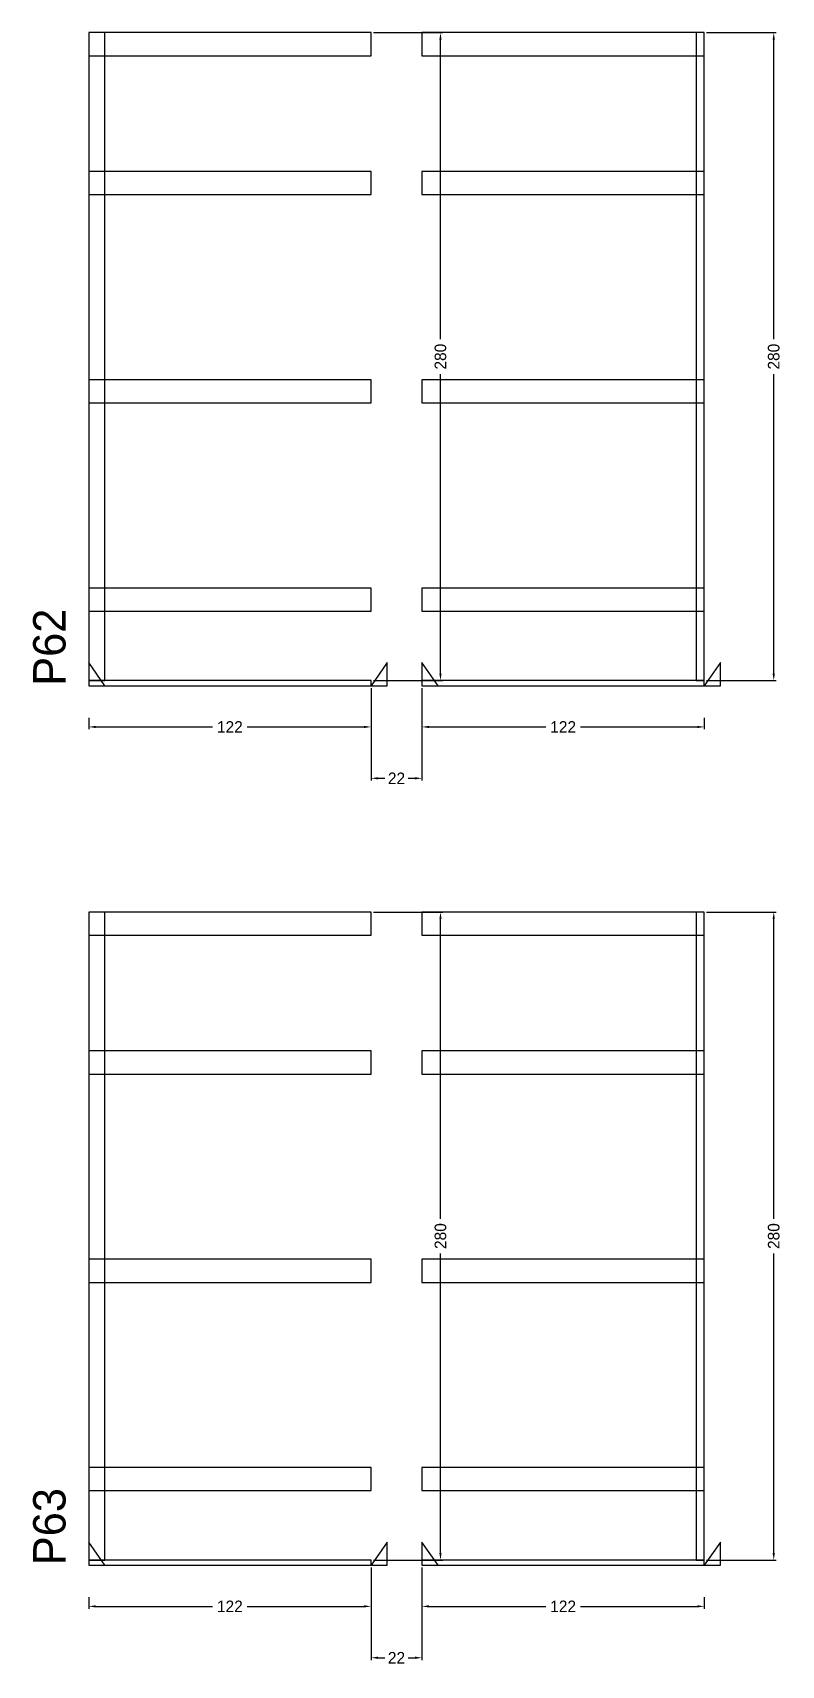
# Model space of a CAD drawing. Header units: centimetres. Extents: x -10500 to 4299, y -11026 to 295.
# Drawn here: x 3976 to 4299, y -9543 to -8838 of the extents above; entities that cross this region are included whole.
import ezdxf

# ---------------------------------------------------------------- set-up
doc = ezdxf.new("R2010")
doc.units = ezdxf.units.CM
for name, color, linetype in [('COTA', 241, 'Continuous'), ('NOMENCLATURA', 7, 'Continuous'), ('SARR_2.2x10', 60, 'Continuous'), ('SARR_2.2x7', 40, 'Continuous')]:
    doc.layers.add(name, color=color, linetype=linetype)
doc.dimstyles.new('PAINEL-NOVA', dxfattribs={"dimtxt": 5, "dimasz": 3, "dimexe": 1, "dimexo": 1, "dimgap": 1, "dimtad": 1, "dimcen": 2.5, "dimazin": 3, "dimtfac": 1, "dimtmove": 0, "dimatfit": 3})

# ---------------------------------------------------------------- blocks, each defined once
blk = doc.blocks.new('_CLOSEDFILLED')
at = {"color": 0, "linetype": 'BYBLOCK'}
blk.add_solid([(-1, 0.16), (0, 0), (-1, -0.16)], dxfattribs=at)
blk = doc.blocks.new('*D829')
for p, q in [((4000, -9133.8), (4000, -9138.8)), ((4122, -9133.8), (4122, -9138.8)), ((4003, -9137.8), (4053.5, -9137.8)), ((4068.5, -9137.8), (4119, -9137.8))]:
    blk.add_line(p, q)
at = {"layer": 'Defpoints'}
for p in [(4000, -9132.8), (4122, -9132.8), (4000, -9137.8)]:
    blk.add_point(p, dxfattribs=at)
at = {"layer": 'SARR_2.2x10', "xscale": 3, "yscale": 3, "rotation": 180}
blk.add_blockref('_CLOSEDFILLED', (4000, -9137.8), dxfattribs=at)
at = {"layer": 'SARR_2.2x10', "xscale": 3, "yscale": 3}
blk.add_blockref('_CLOSEDFILLED', (4122, -9137.8), dxfattribs=at)
at = {"layer": 'SARR_2.2x10', "insert": (4061, -9137.8), "char_height": 5, "attachment_point": 5}
blk.add_mtext('122', dxfattribs=at)
blk = doc.blocks.new('*D830')
for p, q in [((4123, -8837.8), (4153, -8837.8)), ((4152, -8970.3), (4152, -8840.8)), ((4152, -9114.8), (4152, -8985.3)), ((4123, -9117.8), (4153, -9117.8))]:
    blk.add_line(p, q)
at = {"layer": 'Defpoints'}
for p in [(4122, -8837.8), (4122, -9117.8), (4152, -9117.8)]:
    blk.add_point(p, dxfattribs=at)
at = {"layer": 'SARR_2.2x10', "xscale": 3, "yscale": 3}
for p, rotation in [((4152, -8837.8), 90), ((4152, -9117.8), 270)]:
    blk.add_blockref('_CLOSEDFILLED', p, dxfattribs=dict(at, rotation=rotation))
at = {"layer": 'SARR_2.2x10', "insert": (4152, -8977.8), "char_height": 5, "attachment_point": 5, "rotation": 90}
blk.add_mtext('280', dxfattribs=at)
blk = doc.blocks.new('GRA-E')
at = {"layer": 'SARR_2.2x7'}
blk.add_lwpolyline([(0, 0), (7, 0), (0, 10)], close=True, dxfattribs=at)
blk = doc.blocks.new('GRA-D')
at = {"layer": 'SARR_2.2x7'}
blk.add_lwpolyline([(0, 0), (7, 0), (7, 10)], close=True, dxfattribs=at)
blk = doc.blocks.new('*D831')
for p, q in [((4144, -9133.8), (4144, -9138.8)), ((4266, -9133.8), (4266, -9138.8)), ((4147, -9137.8), (4197.5, -9137.8)), ((4212.5, -9137.8), (4263, -9137.8))]:
    blk.add_line(p, q)
at = {"layer": 'Defpoints'}
for p in [(4144, -9132.8), (4266, -9132.8), (4144, -9137.8)]:
    blk.add_point(p, dxfattribs=at)
at = {"layer": 'SARR_2.2x10', "xscale": 3, "yscale": 3, "rotation": 180}
blk.add_blockref('_CLOSEDFILLED', (4144, -9137.8), dxfattribs=at)
at = {"layer": 'SARR_2.2x10', "xscale": 3, "yscale": 3}
blk.add_blockref('_CLOSEDFILLED', (4266, -9137.8), dxfattribs=at)
at = {"layer": 'SARR_2.2x10', "insert": (4205, -9137.8), "char_height": 5, "attachment_point": 5}
blk.add_mtext('122', dxfattribs=at)
blk = doc.blocks.new('*D832')
for p, q in [((4267, -8837.8), (4297, -8837.8)), ((4296, -8970.3), (4296, -8840.8)), ((4296, -9114.8), (4296, -8985.3)), ((4267, -9117.8), (4297, -9117.8))]:
    blk.add_line(p, q)
at = {"layer": 'Defpoints'}
for p in [(4266, -8837.8), (4266, -9117.8), (4296, -9117.8)]:
    blk.add_point(p, dxfattribs=at)
at = {"layer": 'SARR_2.2x10', "xscale": 3, "yscale": 3}
for p, rotation in [((4296, -8837.8), 90), ((4296, -9117.8), 270)]:
    blk.add_blockref('_CLOSEDFILLED', p, dxfattribs=dict(at, rotation=rotation))
at = {"layer": 'SARR_2.2x10', "insert": (4296, -8977.8), "char_height": 5, "attachment_point": 5, "rotation": 90}
blk.add_mtext('280', dxfattribs=at)
blk = doc.blocks.new('*D833')
for p, q in [((4267, -8837.8), (4297, -8837.8)), ((4296, -8970.3), (4296, -8840.8)), ((4296, -9114.8), (4296, -8985.3)), ((4267, -9117.8), (4297, -9117.8))]:
    blk.add_line(p, q)
at = {"layer": 'Defpoints'}
for p in [(4266, -8837.8), (4266, -9117.8), (4296, -9117.8)]:
    blk.add_point(p, dxfattribs=at)
at = {"layer": 'SARR_2.2x10', "xscale": 3, "yscale": 3}
for p, rotation in [((4296, -8837.8), 90), ((4296, -9117.8), 270)]:
    blk.add_blockref('_CLOSEDFILLED', p, dxfattribs=dict(at, rotation=rotation))
at = {"layer": 'SARR_2.2x10', "insert": (4296, -8977.8), "char_height": 5, "attachment_point": 5, "rotation": 90}
blk.add_mtext('280', dxfattribs=at)
blk = doc.blocks.new('*D834')
for p, q in [((4267, -8837.8), (4297, -8837.8)), ((4296, -8970.3), (4296, -8840.8)), ((4296, -9114.8), (4296, -8985.3)), ((4267, -9117.8), (4297, -9117.8))]:
    blk.add_line(p, q)
at = {"layer": 'Defpoints'}
for p in [(4266, -8837.8), (4266, -9117.8), (4296, -9117.8)]:
    blk.add_point(p, dxfattribs=at)
at = {"layer": 'SARR_2.2x10', "xscale": 3, "yscale": 3}
for p, rotation in [((4296, -8837.8), 90), ((4296, -9117.8), 270)]:
    blk.add_blockref('_CLOSEDFILLED', p, dxfattribs=dict(at, rotation=rotation))
at = {"layer": 'SARR_2.2x10', "insert": (4296, -8977.8), "char_height": 5, "attachment_point": 5, "rotation": 90}
blk.add_mtext('280', dxfattribs=at)
blk = doc.blocks.new('*D835')
for p, q in [((4267, -8837.8), (4297, -8837.8)), ((4296, -8970.3), (4296, -8840.8)), ((4296, -9114.8), (4296, -8985.3)), ((4267, -9117.8), (4297, -9117.8))]:
    blk.add_line(p, q)
at = {"layer": 'Defpoints'}
for p in [(4266, -8837.8), (4266, -9117.8), (4296, -9117.8)]:
    blk.add_point(p, dxfattribs=at)
at = {"layer": 'SARR_2.2x10', "xscale": 3, "yscale": 3}
for p, rotation in [((4296, -8837.8), 90), ((4296, -9117.8), 270)]:
    blk.add_blockref('_CLOSEDFILLED', p, dxfattribs=dict(at, rotation=rotation))
at = {"layer": 'SARR_2.2x10', "insert": (4296, -8977.8), "char_height": 5, "attachment_point": 5, "rotation": 90}
blk.add_mtext('280', dxfattribs=at)
blk = doc.blocks.new('*D836')
for p, q in [((4267, -8837.8), (4297, -8837.8)), ((4296, -8970.3), (4296, -8840.8)), ((4296, -9114.8), (4296, -8985.3)), ((4267, -9117.8), (4297, -9117.8))]:
    blk.add_line(p, q)
at = {"layer": 'Defpoints'}
for p in [(4266, -8837.8), (4266, -9117.8), (4296, -9117.8)]:
    blk.add_point(p, dxfattribs=at)
at = {"layer": 'SARR_2.2x10', "xscale": 3, "yscale": 3}
for p, rotation in [((4296, -8837.8), 90), ((4296, -9117.8), 270)]:
    blk.add_blockref('_CLOSEDFILLED', p, dxfattribs=dict(at, rotation=rotation))
at = {"layer": 'SARR_2.2x10', "insert": (4296, -8977.8), "char_height": 5, "attachment_point": 5, "rotation": 90}
blk.add_mtext('280', dxfattribs=at)
blk = doc.blocks.new('*D837')
for p, q in [((4267, -8837.8), (4297, -8837.8)), ((4296, -8970.3), (4296, -8840.8)), ((4296, -9114.8), (4296, -8985.3)), ((4267, -9117.8), (4297, -9117.8))]:
    blk.add_line(p, q)
at = {"layer": 'Defpoints'}
for p in [(4266, -8837.8), (4266, -9117.8), (4296, -9117.8)]:
    blk.add_point(p, dxfattribs=at)
at = {"layer": 'SARR_2.2x10', "xscale": 3, "yscale": 3}
for p, rotation in [((4296, -8837.8), 90), ((4296, -9117.8), 270)]:
    blk.add_blockref('_CLOSEDFILLED', p, dxfattribs=dict(at, rotation=rotation))
at = {"layer": 'SARR_2.2x10', "insert": (4296, -8977.8), "char_height": 5, "attachment_point": 5, "rotation": 90}
blk.add_mtext('280', dxfattribs=at)
blk = doc.blocks.new('*D838')
for p, q in [((4267, -8837.8), (4297, -8837.8)), ((4296, -8970.3), (4296, -8840.8)), ((4296, -9114.8), (4296, -8985.3)), ((4267, -9117.8), (4297, -9117.8))]:
    blk.add_line(p, q)
at = {"layer": 'Defpoints'}
for p in [(4266, -8837.8), (4266, -9117.8), (4296, -9117.8)]:
    blk.add_point(p, dxfattribs=at)
at = {"layer": 'SARR_2.2x10', "xscale": 3, "yscale": 3}
for p, rotation in [((4296, -8837.8), 90), ((4296, -9117.8), 270)]:
    blk.add_blockref('_CLOSEDFILLED', p, dxfattribs=dict(at, rotation=rotation))
at = {"layer": 'SARR_2.2x10', "insert": (4296, -8977.8), "char_height": 5, "attachment_point": 5, "rotation": 90}
blk.add_mtext('280', dxfattribs=at)
blk = doc.blocks.new('*D839')
for p, q in [((4267, -8837.8), (4297, -8837.8)), ((4296, -8970.3), (4296, -8840.8)), ((4296, -9114.8), (4296, -8985.3)), ((4267, -9117.8), (4297, -9117.8))]:
    blk.add_line(p, q)
at = {"layer": 'Defpoints'}
for p in [(4266, -8837.8), (4266, -9117.8), (4296, -9117.8)]:
    blk.add_point(p, dxfattribs=at)
at = {"layer": 'SARR_2.2x10', "xscale": 3, "yscale": 3}
for p, rotation in [((4296, -8837.8), 90), ((4296, -9117.8), 270)]:
    blk.add_blockref('_CLOSEDFILLED', p, dxfattribs=dict(at, rotation=rotation))
at = {"layer": 'SARR_2.2x10', "insert": (4296, -8977.8), "char_height": 5, "attachment_point": 5, "rotation": 90}
blk.add_mtext('280', dxfattribs=at)
blk = doc.blocks.new('*D840')
for p, q in [((4267, -8837.8), (4297, -8837.8)), ((4296, -8970.3), (4296, -8840.8)), ((4296, -9114.8), (4296, -8985.3)), ((4267, -9117.8), (4297, -9117.8))]:
    blk.add_line(p, q)
at = {"layer": 'Defpoints'}
for p in [(4266, -8837.8), (4266, -9117.8), (4296, -9117.8)]:
    blk.add_point(p, dxfattribs=at)
at = {"layer": 'SARR_2.2x10', "xscale": 3, "yscale": 3}
for p, rotation in [((4296, -8837.8), 90), ((4296, -9117.8), 270)]:
    blk.add_blockref('_CLOSEDFILLED', p, dxfattribs=dict(at, rotation=rotation))
at = {"layer": 'SARR_2.2x10', "insert": (4296, -8977.8), "char_height": 5, "attachment_point": 5, "rotation": 90}
blk.add_mtext('280', dxfattribs=at)
blk = doc.blocks.new('*D841')
for p, q in [((4267, -8837.8), (4297, -8837.8)), ((4296, -8970.3), (4296, -8840.8)), ((4296, -9114.8), (4296, -8985.3)), ((4267, -9117.8), (4297, -9117.8))]:
    blk.add_line(p, q)
at = {"layer": 'Defpoints'}
for p in [(4266, -8837.8), (4266, -9117.8), (4296, -9117.8)]:
    blk.add_point(p, dxfattribs=at)
at = {"layer": 'SARR_2.2x10', "xscale": 3, "yscale": 3}
for p, rotation in [((4296, -8837.8), 90), ((4296, -9117.8), 270)]:
    blk.add_blockref('_CLOSEDFILLED', p, dxfattribs=dict(at, rotation=rotation))
at = {"layer": 'SARR_2.2x10', "insert": (4296, -8977.8), "char_height": 5, "attachment_point": 5, "rotation": 90}
blk.add_mtext('280', dxfattribs=at)
blk = doc.blocks.new('*D842')
for p, q in [((4122, -9121), (4122, -9161)), ((4144, -9121), (4144, -9161)), ((4125, -9160), (4128, -9160)), ((4138, -9160), (4141, -9160))]:
    blk.add_line(p, q)
at = {"layer": 'Defpoints'}
for p in [(4122, -9120), (4144, -9120), (4122, -9160)]:
    blk.add_point(p, dxfattribs=at)
at = {"layer": 'COTA', "xscale": 3, "yscale": 3, "rotation": 180}
blk.add_blockref('_CLOSEDFILLED', (4122, -9160), dxfattribs=at)
at = {"layer": 'COTA', "xscale": 3, "yscale": 3}
blk.add_blockref('_CLOSEDFILLED', (4144, -9160), dxfattribs=at)
at = {"layer": 'COTA', "insert": (4133, -9160), "char_height": 5, "attachment_point": 5}
blk.add_mtext('22', dxfattribs=at)
blk = doc.blocks.new('*D863')
for p, q in [((4000, -9513.8), (4000, -9518.8)), ((4122, -9513.8), (4122, -9518.8)), ((4003, -9517.8), (4053.5, -9517.8)), ((4068.5, -9517.8), (4119, -9517.8))]:
    blk.add_line(p, q)
at = {"layer": 'Defpoints'}
for p in [(4000, -9512.8), (4122, -9512.8), (4000, -9517.8)]:
    blk.add_point(p, dxfattribs=at)
at = {"layer": 'SARR_2.2x10', "xscale": 3, "yscale": 3, "rotation": 180}
blk.add_blockref('_CLOSEDFILLED', (4000, -9517.8), dxfattribs=at)
at = {"layer": 'SARR_2.2x10', "xscale": 3, "yscale": 3}
blk.add_blockref('_CLOSEDFILLED', (4122, -9517.8), dxfattribs=at)
at = {"layer": 'SARR_2.2x10', "insert": (4061, -9517.8), "char_height": 5, "attachment_point": 5}
blk.add_mtext('122', dxfattribs=at)
blk = doc.blocks.new('*D864')
for p, q in [((4123, -9217.8), (4153, -9217.8)), ((4152, -9350.3), (4152, -9220.8)), ((4152, -9494.8), (4152, -9365.3)), ((4123, -9497.8), (4153, -9497.8))]:
    blk.add_line(p, q)
at = {"layer": 'Defpoints'}
for p in [(4122, -9217.8), (4122, -9497.8), (4152, -9497.8)]:
    blk.add_point(p, dxfattribs=at)
at = {"layer": 'SARR_2.2x10', "xscale": 3, "yscale": 3}
for p, rotation in [((4152, -9217.8), 90), ((4152, -9497.8), 270)]:
    blk.add_blockref('_CLOSEDFILLED', p, dxfattribs=dict(at, rotation=rotation))
at = {"layer": 'SARR_2.2x10', "insert": (4152, -9357.8), "char_height": 5, "attachment_point": 5, "rotation": 90}
blk.add_mtext('280', dxfattribs=at)
blk = doc.blocks.new('*D865')
for p, q in [((4144, -9513.8), (4144, -9518.8)), ((4266, -9513.8), (4266, -9518.8)), ((4147, -9517.8), (4197.5, -9517.8)), ((4212.5, -9517.8), (4263, -9517.8))]:
    blk.add_line(p, q)
at = {"layer": 'Defpoints'}
for p in [(4144, -9512.8), (4266, -9512.8), (4144, -9517.8)]:
    blk.add_point(p, dxfattribs=at)
at = {"layer": 'SARR_2.2x10', "xscale": 3, "yscale": 3, "rotation": 180}
blk.add_blockref('_CLOSEDFILLED', (4144, -9517.8), dxfattribs=at)
at = {"layer": 'SARR_2.2x10', "xscale": 3, "yscale": 3}
blk.add_blockref('_CLOSEDFILLED', (4266, -9517.8), dxfattribs=at)
at = {"layer": 'SARR_2.2x10', "insert": (4205, -9517.8), "char_height": 5, "attachment_point": 5}
blk.add_mtext('122', dxfattribs=at)
blk = doc.blocks.new('*D866')
for p, q in [((4267, -9217.8), (4297, -9217.8)), ((4296, -9350.3), (4296, -9220.8)), ((4296, -9494.8), (4296, -9365.3)), ((4267, -9497.8), (4297, -9497.8))]:
    blk.add_line(p, q)
at = {"layer": 'Defpoints'}
for p in [(4266, -9217.8), (4266, -9497.8), (4296, -9497.8)]:
    blk.add_point(p, dxfattribs=at)
at = {"layer": 'SARR_2.2x10', "xscale": 3, "yscale": 3}
for p, rotation in [((4296, -9217.8), 90), ((4296, -9497.8), 270)]:
    blk.add_blockref('_CLOSEDFILLED', p, dxfattribs=dict(at, rotation=rotation))
at = {"layer": 'SARR_2.2x10', "insert": (4296, -9357.8), "char_height": 5, "attachment_point": 5, "rotation": 90}
blk.add_mtext('280', dxfattribs=at)
blk = doc.blocks.new('*D867')
for p, q in [((4267, -9217.8), (4297, -9217.8)), ((4296, -9350.3), (4296, -9220.8)), ((4296, -9494.8), (4296, -9365.3)), ((4267, -9497.8), (4297, -9497.8))]:
    blk.add_line(p, q)
at = {"layer": 'Defpoints'}
for p in [(4266, -9217.8), (4266, -9497.8), (4296, -9497.8)]:
    blk.add_point(p, dxfattribs=at)
at = {"layer": 'SARR_2.2x10', "xscale": 3, "yscale": 3}
for p, rotation in [((4296, -9217.8), 90), ((4296, -9497.8), 270)]:
    blk.add_blockref('_CLOSEDFILLED', p, dxfattribs=dict(at, rotation=rotation))
at = {"layer": 'SARR_2.2x10', "insert": (4296, -9357.8), "char_height": 5, "attachment_point": 5, "rotation": 90}
blk.add_mtext('280', dxfattribs=at)
blk = doc.blocks.new('*D868')
for p, q in [((4267, -9217.8), (4297, -9217.8)), ((4296, -9350.3), (4296, -9220.8)), ((4296, -9494.8), (4296, -9365.3)), ((4267, -9497.8), (4297, -9497.8))]:
    blk.add_line(p, q)
at = {"layer": 'Defpoints'}
for p in [(4266, -9217.8), (4266, -9497.8), (4296, -9497.8)]:
    blk.add_point(p, dxfattribs=at)
at = {"layer": 'SARR_2.2x10', "xscale": 3, "yscale": 3}
for p, rotation in [((4296, -9217.8), 90), ((4296, -9497.8), 270)]:
    blk.add_blockref('_CLOSEDFILLED', p, dxfattribs=dict(at, rotation=rotation))
at = {"layer": 'SARR_2.2x10', "insert": (4296, -9357.8), "char_height": 5, "attachment_point": 5, "rotation": 90}
blk.add_mtext('280', dxfattribs=at)
blk = doc.blocks.new('*D869')
for p, q in [((4267, -9217.8), (4297, -9217.8)), ((4296, -9350.3), (4296, -9220.8)), ((4296, -9494.8), (4296, -9365.3)), ((4267, -9497.8), (4297, -9497.8))]:
    blk.add_line(p, q)
at = {"layer": 'Defpoints'}
for p in [(4266, -9217.8), (4266, -9497.8), (4296, -9497.8)]:
    blk.add_point(p, dxfattribs=at)
at = {"layer": 'SARR_2.2x10', "xscale": 3, "yscale": 3}
for p, rotation in [((4296, -9217.8), 90), ((4296, -9497.8), 270)]:
    blk.add_blockref('_CLOSEDFILLED', p, dxfattribs=dict(at, rotation=rotation))
at = {"layer": 'SARR_2.2x10', "insert": (4296, -9357.8), "char_height": 5, "attachment_point": 5, "rotation": 90}
blk.add_mtext('280', dxfattribs=at)
blk = doc.blocks.new('*D870')
for p, q in [((4267, -9217.8), (4297, -9217.8)), ((4296, -9350.3), (4296, -9220.8)), ((4296, -9494.8), (4296, -9365.3)), ((4267, -9497.8), (4297, -9497.8))]:
    blk.add_line(p, q)
at = {"layer": 'Defpoints'}
for p in [(4266, -9217.8), (4266, -9497.8), (4296, -9497.8)]:
    blk.add_point(p, dxfattribs=at)
at = {"layer": 'SARR_2.2x10', "xscale": 3, "yscale": 3}
for p, rotation in [((4296, -9217.8), 90), ((4296, -9497.8), 270)]:
    blk.add_blockref('_CLOSEDFILLED', p, dxfattribs=dict(at, rotation=rotation))
at = {"layer": 'SARR_2.2x10', "insert": (4296, -9357.8), "char_height": 5, "attachment_point": 5, "rotation": 90}
blk.add_mtext('280', dxfattribs=at)
blk = doc.blocks.new('*D871')
for p, q in [((4267, -9217.8), (4297, -9217.8)), ((4296, -9350.3), (4296, -9220.8)), ((4296, -9494.8), (4296, -9365.3)), ((4267, -9497.8), (4297, -9497.8))]:
    blk.add_line(p, q)
at = {"layer": 'Defpoints'}
for p in [(4266, -9217.8), (4266, -9497.8), (4296, -9497.8)]:
    blk.add_point(p, dxfattribs=at)
at = {"layer": 'SARR_2.2x10', "xscale": 3, "yscale": 3}
for p, rotation in [((4296, -9217.8), 90), ((4296, -9497.8), 270)]:
    blk.add_blockref('_CLOSEDFILLED', p, dxfattribs=dict(at, rotation=rotation))
at = {"layer": 'SARR_2.2x10', "insert": (4296, -9357.8), "char_height": 5, "attachment_point": 5, "rotation": 90}
blk.add_mtext('280', dxfattribs=at)
blk = doc.blocks.new('*D872')
for p, q in [((4267, -9217.8), (4297, -9217.8)), ((4296, -9350.3), (4296, -9220.8)), ((4296, -9494.8), (4296, -9365.3)), ((4267, -9497.8), (4297, -9497.8))]:
    blk.add_line(p, q)
at = {"layer": 'Defpoints'}
for p in [(4266, -9217.8), (4266, -9497.8), (4296, -9497.8)]:
    blk.add_point(p, dxfattribs=at)
at = {"layer": 'SARR_2.2x10', "xscale": 3, "yscale": 3}
for p, rotation in [((4296, -9217.8), 90), ((4296, -9497.8), 270)]:
    blk.add_blockref('_CLOSEDFILLED', p, dxfattribs=dict(at, rotation=rotation))
at = {"layer": 'SARR_2.2x10', "insert": (4296, -9357.8), "char_height": 5, "attachment_point": 5, "rotation": 90}
blk.add_mtext('280', dxfattribs=at)
blk = doc.blocks.new('*D873')
for p, q in [((4267, -9217.8), (4297, -9217.8)), ((4296, -9350.3), (4296, -9220.8)), ((4296, -9494.8), (4296, -9365.3)), ((4267, -9497.8), (4297, -9497.8))]:
    blk.add_line(p, q)
at = {"layer": 'Defpoints'}
for p in [(4266, -9217.8), (4266, -9497.8), (4296, -9497.8)]:
    blk.add_point(p, dxfattribs=at)
at = {"layer": 'SARR_2.2x10', "xscale": 3, "yscale": 3}
for p, rotation in [((4296, -9217.8), 90), ((4296, -9497.8), 270)]:
    blk.add_blockref('_CLOSEDFILLED', p, dxfattribs=dict(at, rotation=rotation))
at = {"layer": 'SARR_2.2x10', "insert": (4296, -9357.8), "char_height": 5, "attachment_point": 5, "rotation": 90}
blk.add_mtext('280', dxfattribs=at)
blk = doc.blocks.new('*D874')
for p, q in [((4267, -9217.8), (4297, -9217.8)), ((4296, -9350.3), (4296, -9220.8)), ((4296, -9494.8), (4296, -9365.3)), ((4267, -9497.8), (4297, -9497.8))]:
    blk.add_line(p, q)
at = {"layer": 'Defpoints'}
for p in [(4266, -9217.8), (4266, -9497.8), (4296, -9497.8)]:
    blk.add_point(p, dxfattribs=at)
at = {"layer": 'SARR_2.2x10', "xscale": 3, "yscale": 3}
for p, rotation in [((4296, -9217.8), 90), ((4296, -9497.8), 270)]:
    blk.add_blockref('_CLOSEDFILLED', p, dxfattribs=dict(at, rotation=rotation))
at = {"layer": 'SARR_2.2x10', "insert": (4296, -9357.8), "char_height": 5, "attachment_point": 5, "rotation": 90}
blk.add_mtext('280', dxfattribs=at)
blk = doc.blocks.new('*D875')
for p, q in [((4267, -9217.8), (4297, -9217.8)), ((4296, -9350.3), (4296, -9220.8)), ((4296, -9494.8), (4296, -9365.3)), ((4267, -9497.8), (4297, -9497.8))]:
    blk.add_line(p, q)
at = {"layer": 'Defpoints'}
for p in [(4266, -9217.8), (4266, -9497.8), (4296, -9497.8)]:
    blk.add_point(p, dxfattribs=at)
at = {"layer": 'SARR_2.2x10', "xscale": 3, "yscale": 3}
for p, rotation in [((4296, -9217.8), 90), ((4296, -9497.8), 270)]:
    blk.add_blockref('_CLOSEDFILLED', p, dxfattribs=dict(at, rotation=rotation))
at = {"layer": 'SARR_2.2x10', "insert": (4296, -9357.8), "char_height": 5, "attachment_point": 5, "rotation": 90}
blk.add_mtext('280', dxfattribs=at)
blk = doc.blocks.new('*D876')
for p, q in [((4122, -9501), (4122, -9541)), ((4144, -9501), (4144, -9541)), ((4125, -9540), (4128, -9540)), ((4138, -9540), (4141, -9540))]:
    blk.add_line(p, q)
at = {"layer": 'Defpoints'}
for p in [(4122, -9500), (4144, -9500), (4122, -9540)]:
    blk.add_point(p, dxfattribs=at)
at = {"layer": 'COTA', "xscale": 3, "yscale": 3, "rotation": 180}
blk.add_blockref('_CLOSEDFILLED', (4122, -9540), dxfattribs=at)
at = {"layer": 'COTA', "xscale": 3, "yscale": 3}
blk.add_blockref('_CLOSEDFILLED', (4144, -9540), dxfattribs=at)
at = {"layer": 'COTA', "insert": (4133, -9540), "char_height": 5, "attachment_point": 5}
blk.add_mtext('22', dxfattribs=at)

msp = doc.modelspace()

# ---------------------------------------------------------------- linework, layer by layer
at = {"layer": 'SARR_2.2x10'}
for p, q in [((4122, -8837.8), (4000, -8837.8)), ((4000, -8837.8), (4000, -8847.8)), ((4122, -8847.8), (4122, -8837.8)), ((4266, -8837.8), (4144, -8837.8)), ((4144, -8837.8), (4144, -8847.8)), ((4266, -8847.8), (4266, -8837.8)), ((4000, -8847.8), (4122, -8847.8)), ((4144, -8847.8), (4266, -8847.8)), ((4122, -8897.8), (4000, -8897.8)), ((4000, -8897.8), (4000, -8907.8)), ((4122, -8907.8), (4122, -8897.8)), ((4266, -8897.8), (4144, -8897.8)), ((4144, -8897.8), (4144, -8907.8)), ((4266, -8907.8), (4266, -8897.8)), ((4000, -8907.8), (4122, -8907.8)), ((4144, -8907.8), (4266, -8907.8)), ((4122, -8987.8), (4000, -8987.8)), ((4000, -8987.8), (4000, -8997.8)), ((4122, -8997.8), (4122, -8987.8)), ((4266, -8987.8), (4144, -8987.8)), ((4144, -8987.8), (4144, -8997.8)), ((4266, -8997.8), (4266, -8987.8)), ((4000, -8997.8), (4122, -8997.8)), ((4144, -8997.8), (4266, -8997.8)), ((4122, -9077.8), (4000, -9077.8)), ((4000, -9077.8), (4000, -9087.8)), ((4122, -9087.8), (4122, -9077.8)), ((4266, -9077.8), (4144, -9077.8)), ((4144, -9077.8), (4144, -9087.8)), ((4266, -9087.8), (4266, -9077.8)), ((4000, -9087.8), (4122, -9087.8)), ((4144, -9087.8), (4266, -9087.8)), ((4122, -9217.8), (4000, -9217.8)), ((4000, -9217.8), (4000, -9227.8)), ((4122, -9227.8), (4122, -9217.8)), ((4266, -9217.8), (4144, -9217.8)), ((4144, -9217.8), (4144, -9227.8)), ((4266, -9227.8), (4266, -9217.8)), ((4000, -9227.8), (4122, -9227.8)), ((4144, -9227.8), (4266, -9227.8)), ((4122, -9277.8), (4000, -9277.8)), ((4000, -9277.8), (4000, -9287.8)), ((4122, -9287.8), (4122, -9277.8)), ((4266, -9277.8), (4144, -9277.8)), ((4144, -9277.8), (4144, -9287.8)), ((4266, -9287.8), (4266, -9277.8)), ((4000, -9287.8), (4122, -9287.8)), ((4144, -9287.8), (4266, -9287.8)), ((4122, -9367.8), (4000, -9367.8)), ((4000, -9367.8), (4000, -9377.8)), ((4122, -9377.8), (4122, -9367.8)), ((4266, -9367.8), (4144, -9367.8)), ((4144, -9367.8), (4144, -9377.8)), ((4266, -9377.8), (4266, -9367.8)), ((4000, -9377.8), (4122, -9377.8)), ((4144, -9377.8), (4266, -9377.8)), ((4122, -9457.8), (4000, -9457.8)), ((4000, -9457.8), (4000, -9467.8)), ((4122, -9467.8), (4122, -9457.8)), ((4266, -9457.8), (4144, -9457.8)), ((4144, -9457.8), (4144, -9467.8)), ((4266, -9467.8), (4266, -9457.8)), ((4000, -9467.8), (4122, -9467.8)), ((4144, -9467.8), (4266, -9467.8))]:
    msp.add_line(p, q, dxfattribs=at)
at = {"layer": 'SARR_2.2x7'}
for p, q in [((4007, -8837.8), (4000, -8837.8)), ((4000, -8837.8), (4000, -9117.8)), ((4007, -9117.8), (4007, -8837.8)), ((4266, -8837.8), (4262.5, -8837.8)), ((4262.5, -8837.8), (4262.5, -9117.8)), ((4266, -9117.8), (4266, -8837.8)), ((4122, -9117.8), (4000, -9117.8)), ((4000, -9117.8), (4000, -9120)), ((4000, -9117.8), (4007, -9117.8)), ((4000, -9120), (4122, -9120)), ((4122, -9120), (4122, -9117.8)), ((4266, -9117.8), (4144, -9117.8)), ((4144, -9117.8), (4144, -9120)), ((4144, -9120), (4266, -9120)), ((4262.5, -9117.8), (4266, -9117.8)), ((4266, -9120), (4266, -9117.8)), ((4007, -9217.8), (4000, -9217.8)), ((4000, -9217.8), (4000, -9497.8)), ((4007, -9497.8), (4007, -9217.8)), ((4266, -9217.8), (4262.5, -9217.8)), ((4262.5, -9217.8), (4262.5, -9497.8)), ((4266, -9497.8), (4266, -9217.8)), ((4122, -9497.8), (4000, -9497.8)), ((4000, -9497.8), (4000, -9500)), ((4000, -9497.8), (4007, -9497.8)), ((4000, -9500), (4122, -9500)), ((4122, -9500), (4122, -9497.8)), ((4266, -9497.8), (4144, -9497.8)), ((4144, -9497.8), (4144, -9500)), ((4144, -9500), (4266, -9500)), ((4262.5, -9497.8), (4266, -9497.8)), ((4266, -9500), (4266, -9497.8))]:
    msp.add_line(p, q, dxfattribs=at)

# ---------------------------------------------------------------- block references
for name, p in [('GRA-E', (4000, -9120)), ('GRA-D', (4122, -9120)), ('GRA-E', (4144, -9120)), ('GRA-D', (4266, -9120)), ('GRA-E', (4000, -9500)), ('GRA-D', (4122, -9500)), ('GRA-E', (4144, -9500)), ('GRA-D', (4266, -9500))]:
    msp.add_blockref(name, p, dxfattribs=at)

# ---------------------------------------------------------------- texts
at = {"layer": 'NOMENCLATURA'}
for s, p in [('P62', (3990, -9120)), ('P63', (3990, -9500))]:
    msp.add_text(s, height=14, rotation=90, dxfattribs=at).set_placement(p)

# ---------------------------------------------------------------- dimensions: what is measured, and where the dimension line sits
at = {"layer": 'COTA'}
for base, p1, p2, picture, middle in [((4122, -9160), (4122, -9120), (4144, -9120), '*D842', (4133, -9160)), ((4122, -9540), (4122, -9500), (4144, -9500), '*D876', (4133, -9540))]:
    dim = msp.add_linear_dim(base=base, p1=p1, p2=p2, dimstyle='PAINEL-NOVA', dxfattribs=at)
    dim.commit()
    dim.dimension.update_dxf_attribs({"geometry": picture, "text_midpoint": middle})
at = {"layer": 'SARR_2.2x10'}
for base, p1, p2, picture, middle in [((4152, -9117.8), (4122, -9117.8), (4122, -8837.8), '*D830', (4152, -8977.8)), ((4296, -9117.8), (4266, -9117.8), (4266, -8837.8), '*D832', (4296, -8977.8)), ((4296, -9117.8), (4266, -9117.8), (4266, -8837.8), '*D833', (4296, -8977.8)), ((4296, -9117.8), (4266, -9117.8), (4266, -8837.8), '*D834', (4296, -8977.8)), ((4296, -9117.8), (4266, -9117.8), (4266, -8837.8), '*D835', (4296, -8977.8)), ((4296, -9117.8), (4266, -9117.8), (4266, -8837.8), '*D836', (4296, -8977.8)), ((4296, -9117.8), (4266, -9117.8), (4266, -8837.8), '*D837', (4296, -8977.8)), ((4296, -9117.8), (4266, -9117.8), (4266, -8837.8), '*D838', (4296, -8977.8)), ((4296, -9117.8), (4266, -9117.8), (4266, -8837.8), '*D839', (4296, -8977.8)), ((4296, -9117.8), (4266, -9117.8), (4266, -8837.8), '*D840', (4296, -8977.8)), ((4296, -9117.8), (4266, -9117.8), (4266, -8837.8), '*D841', (4296, -8977.8)), ((4152, -9497.8), (4122, -9497.8), (4122, -9217.8), '*D864', (4152, -9357.8)), ((4296, -9497.8), (4266, -9497.8), (4266, -9217.8), '*D866', (4296, -9357.8)), ((4296, -9497.8), (4266, -9497.8), (4266, -9217.8), '*D867', (4296, -9357.8)), ((4296, -9497.8), (4266, -9497.8), (4266, -9217.8), '*D868', (4296, -9357.8)), ((4296, -9497.8), (4266, -9497.8), (4266, -9217.8), '*D869', (4296, -9357.8)), ((4296, -9497.8), (4266, -9497.8), (4266, -9217.8), '*D870', (4296, -9357.8)), ((4296, -9497.8), (4266, -9497.8), (4266, -9217.8), '*D871', (4296, -9357.8)), ((4296, -9497.8), (4266, -9497.8), (4266, -9217.8), '*D872', (4296, -9357.8)), ((4296, -9497.8), (4266, -9497.8), (4266, -9217.8), '*D873', (4296, -9357.8)), ((4296, -9497.8), (4266, -9497.8), (4266, -9217.8), '*D874', (4296, -9357.8)), ((4296, -9497.8), (4266, -9497.8), (4266, -9217.8), '*D875', (4296, -9357.8))]:
    dim = msp.add_linear_dim(base=base, p1=p1, p2=p2, angle=90, dimstyle='PAINEL-NOVA', dxfattribs=at)
    dim.commit()
    dim.dimension.update_dxf_attribs({"geometry": picture, "text_midpoint": middle})
for base, p1, p2, picture, middle in [((4000, -9137.8), (4000, -9132.8), (4122, -9132.8), '*D829', (4061, -9137.8)), ((4144, -9137.8), (4144, -9132.8), (4266, -9132.8), '*D831', (4205, -9137.8)), ((4000, -9517.8), (4000, -9512.8), (4122, -9512.8), '*D863', (4061, -9517.8)), ((4144, -9517.8), (4144, -9512.8), (4266, -9512.8), '*D865', (4205, -9517.8))]:
    dim = msp.add_linear_dim(base=base, p1=p1, p2=p2, dimstyle='PAINEL-NOVA', dxfattribs=at)
    dim.commit()
    dim.dimension.update_dxf_attribs({"geometry": picture, "text_midpoint": middle})

doc.saveas('drawing.dxf')
